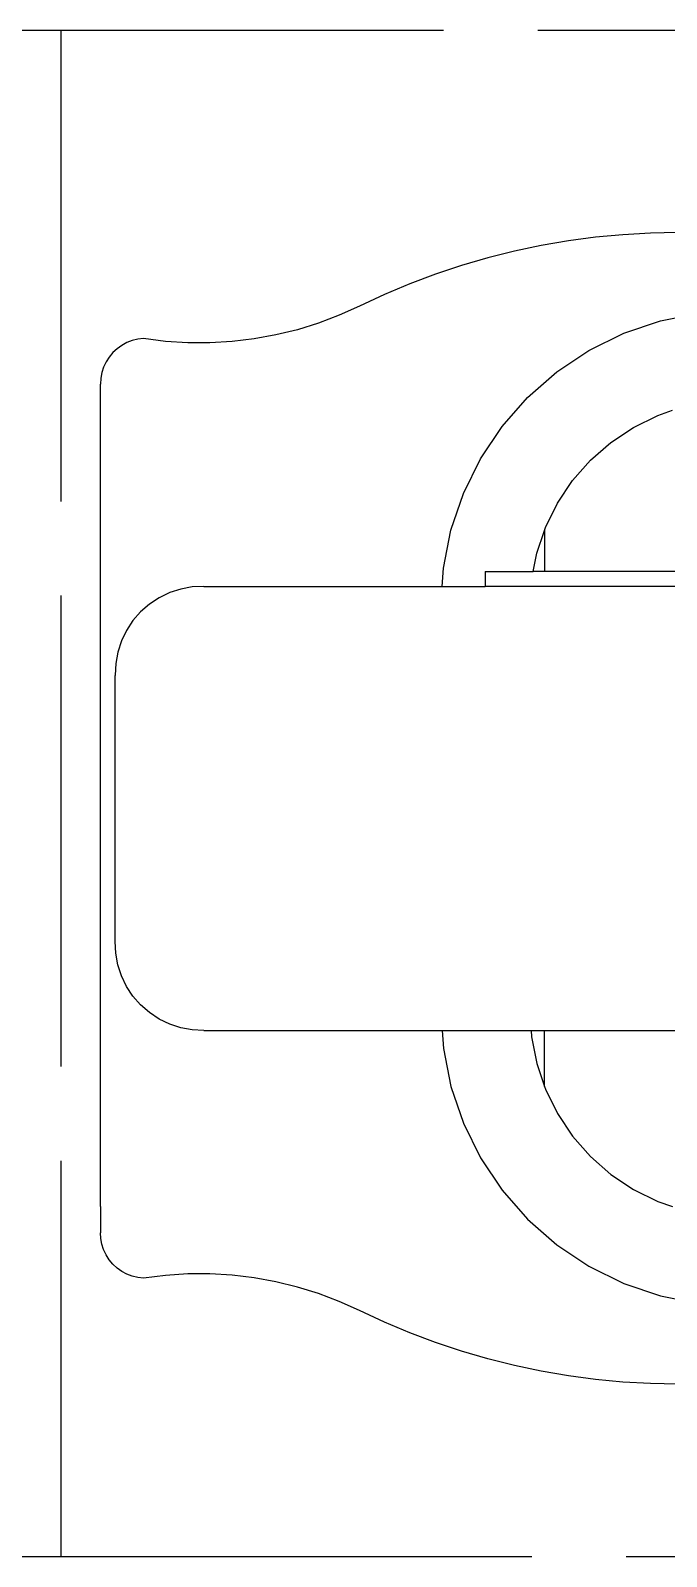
# Model space of a CAD drawing. Header units: millimetres. Extents: x 44692 to 659456, y -26273 to 96111.
# Drawn here: x 258298 to 258640, y -8556 to -7733 of the extents above; entities that cross this region are included whole.
import ezdxf

# ---------------------------------------------------------------- set-up
doc = ezdxf.new("R2010")
doc.units = ezdxf.units.MM
doc.header["$LTSCALE"] = 100
doc.linetypes.add('DASHEDX2', pattern=[3.048, 2.54, -0.508])
doc.layers.add('Area proceso', color=90, linetype='DASHEDX2')
doc.layers.add('Maquinas', color=200, linetype='Continuous')

msp = doc.modelspace()

# ---------------------------------------------------------------- linework, layer by layer
at = {"layer": 'Area proceso', "color": 3}
for p, q in [((258313.787, -7733.017), (257513.787, -7733.017)), ((257513.787, -8556.017), (258313.787, -8556.017))]:
    msp.add_line(p, q, dxfattribs=at)
at = {"layer": 'Area proceso'}
for p, q in [((259129.787, -7733.017), (258313.787, -7733.017)), ((258313.787, -7733.017), (258313.787, -8556.017)), ((258313.787, -8556.017), (259129.787, -8556.017))]:
    msp.add_line(p, q, dxfattribs=at)
at = {"layer": 'Maquinas'}
for p, q in [((258616.923, -7843.123), (258602.186, -7844.521)), ((258631.702, -7842.283), (258616.923, -7843.123)), ((258646.502, -7842.003), (258631.702, -7842.283)), ((258572.924, -7848.985), (258558.441, -7852.045)), ((258587.513, -7846.476), (258572.924, -7848.985)), ((258602.186, -7844.521), (258587.513, -7846.476)), ((258544.084, -7855.65), (258529.874, -7859.795)), ((258558.441, -7852.045), (258544.084, -7855.65)), ((258515.831, -7864.476), (258501.974, -7869.685)), ((258529.874, -7859.795), (258515.831, -7864.476)), ((258488.325, -7875.414), (258474.903, -7881.655)), ((258501.974, -7869.685), (258488.325, -7875.414)), ((258474.903, -7881.655), (258464.007, -7886.569)), ((258452.831, -7890.811), (258441.418, -7894.363)), ((258464.007, -7886.569), (258452.831, -7890.811)), ((258617.335, -7896.32), (258637.111, -7889.607)), ((258637.111, -7889.607), (258657.594, -7885.533)), ((258352.396, -7900.246), (258349.492, -7901.358)), ((258355.417, -7899.51), (258352.396, -7900.246)), ((258358.506, -7899.163), (258355.417, -7899.51)), ((258370.366, -7900.654), (258358.506, -7899.163)), ((258382.295, -7901.42), (258370.366, -7900.654)), ((258406.181, -7900.767), (258394.248, -7901.458)), ((258418.049, -7899.35), (258406.181, -7900.767)), ((258429.81, -7897.213), (258418.049, -7899.35)), ((258441.418, -7894.363), (258429.81, -7897.213)), ((258598.604, -7905.557), (258617.335, -7896.32)), ((258341.938, -7906.745), (258339.94, -7909.128)), ((258344.22, -7904.634), (258341.938, -7906.745)), ((258346.752, -7902.829), (258344.22, -7904.634)), ((258349.492, -7901.358), (258346.752, -7902.829)), ((258394.248, -7901.458), (258382.295, -7901.42)), ((258581.24, -7917.16), (258598.604, -7905.557)), ((258336.924, -7914.553), (258335.955, -7917.507)), ((258338.26, -7911.745), (258336.924, -7914.553)), ((258339.94, -7909.128), (258338.26, -7911.745)), ((258565.538, -7930.93), (258581.24, -7917.16)), ((258335.367, -7920.56), (258335.17, -7923.663)), ((258335.17, -7937.797), (258335.17, -7923.663)), ((258335.955, -7917.507), (258335.367, -7920.56)), ((258551.768, -7946.631), (258565.538, -7930.93)), ((258335.442, -7937.797), (258335.17, -7937.797)), ((258335.17, -8367.276), (258335.17, -7937.797)), ((258622.553, -7947.037), (258635.664, -7940.572)), ((258635.664, -7940.572), (258643.681, -7937.85)), ((258540.166, -7963.996), (258551.768, -7946.631)), ((258610.398, -7955.159), (258622.553, -7947.037)), ((258599.407, -7964.798), (258610.398, -7955.159)), ((258530.929, -7982.726), (258540.166, -7963.996)), ((258589.768, -7975.789), (258599.407, -7964.798)), ((258524.216, -8002.502), (258530.929, -7982.726)), ((258581.646, -7987.944), (258589.768, -7975.789)), ((258575.18, -8001.056), (258581.646, -7987.944)), ((258520.142, -8022.985), (258524.216, -8002.502)), ((258570.481, -8014.899), (258574.656, -8002.601)), ((258574.656, -8002.601), (258575.18, -8001.056)), ((258574.656, -8002.601), (258574.656, -8024.81)), ((258568.51, -8024.81), (258570.481, -8014.899)), ((258519.499, -8032.793), (258520.142, -8022.985)), ((258542.724, -8024.81), (258542.724, -8032.793)), ((258542.724, -8024.81), (258568.51, -8024.81)), ((258574.656, -8024.81), (258568.51, -8024.81)), ((258680.142, -8024.81), (258574.656, -8024.81)), ((258366.906, -8038.932), (258361.652, -8042.406)), ((258372.577, -8036.191), (258366.906, -8038.932)), ((258378.564, -8034.234), (258372.577, -8036.191)), ((258384.758, -8033.094), (258378.564, -8034.234)), ((258391.05, -8032.793), (258384.758, -8033.094)), ((258391.05, -8032.793), (258519.499, -8032.793)), ((258519.499, -8032.793), (258542.724, -8032.793)), ((258830.108, -8032.793), (258542.724, -8032.793)), ((258356.91, -8046.551), (258352.765, -8051.293)), ((258361.652, -8042.406), (258356.91, -8046.551)), ((258349.291, -8056.547), (258346.551, -8062.218)), ((258352.765, -8051.293), (258349.291, -8056.547)), ((258346.551, -8062.218), (258344.593, -8068.205)), ((258344.593, -8068.205), (258343.454, -8074.399)), ((258343.454, -8074.399), (258343.153, -8080.69)), ((258343.153, -8080.69), (258343.153, -8080.787)), ((258343.153, -8224.28), (258343.153, -8080.787)), ((258343.153, -8224.382), (258343.153, -8224.28)), ((258343.454, -8230.673), (258343.153, -8224.382)), ((258344.593, -8236.868), (258343.454, -8230.673)), ((258346.551, -8242.855), (258344.593, -8236.868)), ((258349.291, -8248.526), (258346.551, -8242.855)), ((258352.765, -8253.78), (258349.291, -8248.526)), ((258356.91, -8258.522), (258352.765, -8253.78)), ((258361.652, -8262.667), (258356.91, -8258.522)), ((258366.906, -8266.141), (258361.652, -8262.667)), ((258372.577, -8268.881), (258366.906, -8266.141)), ((258378.564, -8270.839), (258372.577, -8268.881)), ((258384.758, -8271.978), (258378.564, -8270.839)), ((258391.05, -8272.279), (258384.758, -8271.978)), ((258391.05, -8272.279), (258519.499, -8272.279)), ((258519.499, -8272.279), (258520.142, -8282.087)), ((258519.499, -8272.279), (258567.396, -8272.279)), ((258567.396, -8272.279), (258567.629, -8275.836)), ((258567.396, -8272.279), (258574.656, -8272.279)), ((258567.629, -8275.836), (258570.481, -8290.174)), ((258574.656, -8302.472), (258574.656, -8272.279)), ((258574.656, -8272.279), (258673.48, -8272.279)), ((258520.142, -8282.087), (258524.216, -8302.57)), ((258570.481, -8290.174), (258574.656, -8302.472)), ((258524.216, -8302.57), (258530.929, -8322.346)), ((258574.656, -8302.472), (258575.18, -8304.017)), ((258575.18, -8304.017), (258581.646, -8317.128)), ((258581.646, -8317.128), (258589.768, -8329.283)), ((258530.929, -8322.346), (258540.166, -8341.077)), ((258589.768, -8329.283), (258599.407, -8340.274)), ((258540.166, -8341.077), (258551.768, -8358.441)), ((258599.407, -8340.274), (258610.398, -8349.913)), ((258610.398, -8349.913), (258622.553, -8358.035)), ((258551.768, -8358.441), (258565.538, -8374.143)), ((258622.553, -8358.035), (258635.664, -8364.501)), ((258335.17, -8367.276), (258335.17, -8381.409)), ((258335.442, -8367.276), (258335.17, -8367.276)), ((258635.664, -8364.501), (258643.681, -8367.222)), ((258565.538, -8374.143), (258581.24, -8387.913)), ((258335.367, -8384.512), (258335.17, -8381.409)), ((258335.955, -8387.566), (258335.367, -8384.512)), ((258336.924, -8390.52), (258335.955, -8387.566)), ((258338.26, -8393.328), (258336.924, -8390.52)), ((258339.94, -8395.944), (258338.26, -8393.328)), ((258581.24, -8387.913), (258598.604, -8399.515)), ((258341.938, -8398.327), (258339.94, -8395.944)), ((258344.22, -8400.438), (258341.938, -8398.327)), ((258346.752, -8402.244), (258344.22, -8400.438)), ((258349.492, -8403.714), (258346.752, -8402.244)), ((258598.604, -8399.515), (258617.335, -8408.752)), ((258352.396, -8404.826), (258349.492, -8403.714)), ((258355.417, -8405.562), (258352.396, -8404.826)), ((258358.506, -8405.91), (258355.417, -8405.562)), ((258370.366, -8404.418), (258358.506, -8405.91)), ((258382.295, -8403.652), (258370.366, -8404.418)), ((258394.248, -8403.615), (258382.295, -8403.652)), ((258406.181, -8404.305), (258394.248, -8403.615)), ((258418.049, -8405.722), (258406.181, -8404.305)), ((258429.81, -8407.86), (258418.049, -8405.722)), ((258441.418, -8410.71), (258429.81, -8407.86)), ((258452.831, -8414.262), (258441.418, -8410.71)), ((258617.335, -8408.752), (258637.111, -8415.465)), ((258464.007, -8418.503), (258452.831, -8414.262)), ((258474.903, -8423.417), (258464.007, -8418.503)), ((258637.111, -8415.465), (258657.594, -8419.54)), ((258488.325, -8429.659), (258474.903, -8423.417)), ((258501.974, -8435.388), (258488.325, -8429.659)), ((258515.831, -8440.597), (258501.974, -8435.388)), ((258529.874, -8445.277), (258515.831, -8440.597)), ((258544.084, -8449.423), (258529.874, -8445.277)), ((258558.441, -8453.028), (258544.084, -8449.423)), ((258572.924, -8456.087), (258558.441, -8453.028)), ((258587.513, -8458.596), (258572.924, -8456.087)), ((258602.186, -8460.551), (258587.513, -8458.596)), ((258616.923, -8461.95), (258602.186, -8460.551)), ((258631.702, -8462.79), (258616.923, -8461.95)), ((258646.502, -8463.07), (258631.702, -8462.79))]:
    msp.add_line(p, q, dxfattribs=at)

doc.saveas('drawing.dxf')
